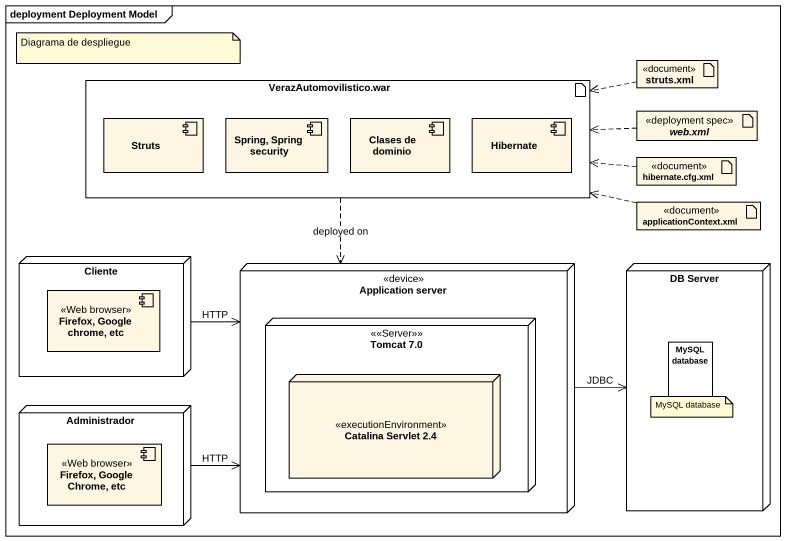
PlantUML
@startuml
mainframe deployment Deployment Model
artifact "VerazAutomovilistico.war" as VerazAutomovilistico_war {
  component Struts
  component "Spring, Spring security" as Spring_Spring_security
  component "Clases de dominio" as Clases_de_dominio
  component Hibernate
}
artifact "struts.xml" as struts_xml <<document>>
artifact "web.xml" as web_xml <<deployment spec>>
artifact "hibernate.cfg.xml" as hibernate_cfg_xml <<document>>
artifact "applicationContext.xml" as applicationContext_xml <<document>>
node Cliente {
  component "Firefox, Google chrome, etc" as Firefox_Google_chrome_etc <<Web browser>>
}
node "Application server" as Application_server <<device>> {
  node "Tomcat 7.0" as Tomcat_7_0 <<Server>> {
    node "Catalina Servlet 2.4" as Catalina_Servlet_2_4 <<executionEnvironment>>
  }
}
node "DB Server" as DB_Server {
  rectangle "MySQL database" as MySQL_database
}
node Administrador {
  component "Firefox, Google Chrome, etc" as Firefox_Google_Chrome_etc <<Web browser>>
}
VerazAutomovilistico_war ..> Application_server : deployed on
struts_xml .left.> VerazAutomovilistico_war
web_xml .left.> VerazAutomovilistico_war
hibernate_cfg_xml .left.> VerazAutomovilistico_war
applicationContext_xml .left.> VerazAutomovilistico_war
Cliente -right-> Application_server : HTTP
Application_server -right-> DB_Server : JDBC
Administrador -right-> Application_server : HTTP
note as N1
  Diagrama de despliegue
end note
note as N2
  MySQL database
end note
@enduml
